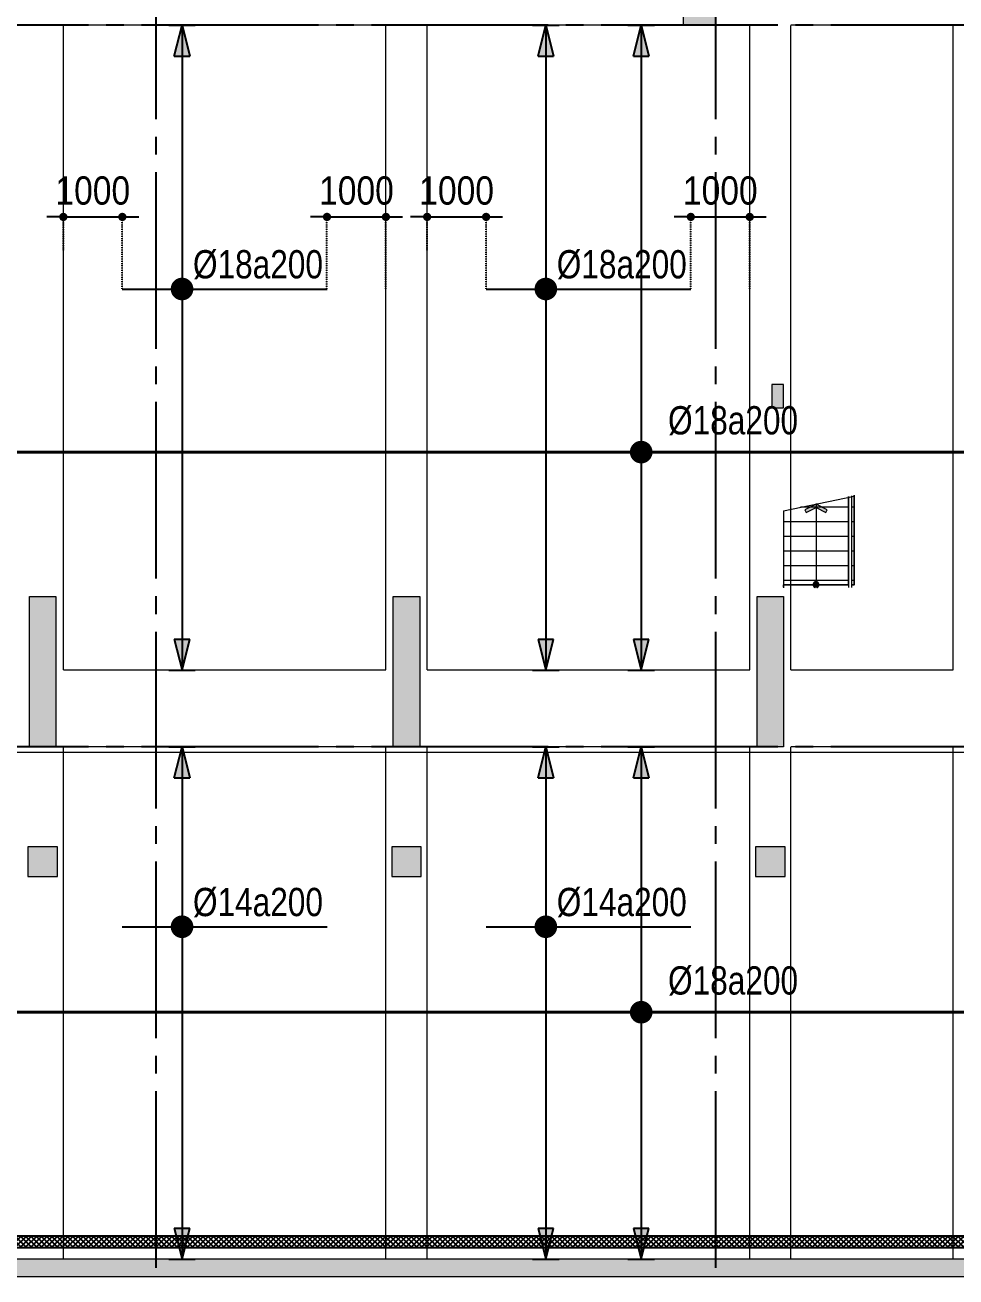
# Model space of a CAD drawing. Header units: millimetres. Extents: x -3819597 to -2591384, y 582389 to 820195.
# Drawn here: x -3030331 to -3014531, y 600981 to 622231 of the extents above; entities that cross this region are included whole.
import ezdxf
from ezdxf.enums import TextEntityAlignment as Align
from ezdxf.xclip import XClip

# ---------------------------------------------------------------- set-up
doc = ezdxf.new("R2010")
doc.units = ezdxf.units.MM
doc.header["$MEASUREMENT"] = 0
doc.header["$XCLIPFRAME"] = 0
for name, pattern in [('CENTER', [2, 1.25, -0.25, 0.25, -0.25]), ('CHG_XX_Cot_Ham 2$0$MB_Luoi truc$0$HTT Hidden 21', [3, 2, -1]), ('CHG_XX_Damsan_Ham 2$0$CHG_XX_Damsan_Ham 2$0$HIDDEN', [0.375, 0.25, -0.125]), ('CHG_XX_Damsan_Ham 2$0$MB Ham 2$0$Hidden21', [3, 2, -1]), ('CHG_XX_Luoi truc$0$MB_Luoi truc$0$Center101', [13, 10, -1, 1, -1]), ('DOT2', [0.125, 0, -0.125]), ('HIDDEN', [0.375, 0.25, -0.125])]:
    doc.linetypes.add(name, pattern=pattern)
doc.layers.get('0').update_dxf_attribs({"lineweight": 9})
doc.layers.get('Defpoints').update_dxf_attribs({"color": 10, "lineweight": 0})
for name, color, linetype in [('02HN. TEXT B', 1, 'Continuous'), ('08HN. SSS X', 6, 'Continuous'), ('12HN. GRID', 1, 'CENTER'), ('CHG_XX_Damsan_Ham 2$0$CHG_XX_Damsan_Ham 2$0$MEP-00-GENERAL-35', 2, 'Continuous'), ('CHG_XX_Damsan_Ham 2$0$MB Ham 2$0$Staircase', 30, 'Continuous'), ('CHG_XX_Damsan_Ham 2$0$MB Ham 2$0$Staircase Hidden', 34, 'CHG_XX_Damsan_Ham 2$0$MB Ham 2$0$Hidden21'), ('CHG_XX_Luoi truc$0$Grid', 34, 'Continuous'), ('CHG_XX_Luoi truc$0$Grid Line', 8, 'CHG_XX_Luoi truc$0$MB_Luoi truc$0$Center101'), ('dim', 51, 'Continuous')]:
    doc.layers.add(name, color=color, linetype=linetype)
for name, color, linetype, lineweight, plot in [('CHG_XX_Cot_Ham 2$0$NS-Column-H2', 90, 'Continuous', 13, False), ('CHG_XX_Cot_Ham 2$0$NS-Column-H2 @ 1', 90, 'Continuous', 13, False), ('CHG_XX_Cot_Ham 2$0$NS-Column-H2 @ 150', 90, 'Continuous', 13, False)]:
    doc.layers.add(name, color=color, linetype=linetype, lineweight=lineweight, plot=plot)
for name, color, linetype, lineweight in [('CHG_XX_Cot_Ham 2$0$NS-Pier-H2', 150, 'Continuous', 13), ('CHG_XX_Cot_Ham 2$0$NS-Pier-H2 @ 1', 150, 'Continuous', 13), ('CHG_XX_Cot_Ham 2$0$NS-Pier-H2 @ 150', 150, 'Continuous', 13), ("CHG_XX_Damsan_Ham 2$0$CHG_XX_Damsan_Ham 2$0$'S_General_Hidden_1 Thin", 1, 'CHG_XX_Damsan_Ham 2$0$CHG_XX_Damsan_Ham 2$0$HIDDEN', 18), ('CHG_XX_Damsan_Ham 2$0$CHG_XX_Damsan_Ham 2$0$CHG_XX_Damsan_Ham 2$0$Start net bao', 3, 'Continuous', 18), ('CHG_XX_Damsan_Ham 2$0$CHG_XX_Damsan_Ham 2$0$DBAO', 3, 'Continuous', 13), ('CHG_XX_Damsan_Ham 2$0$CHG_XX_Damsan_Ham 2$0$DTE-MEP-H-SLAB TEXT', 3, 'Continuous', 0), ('CHG_XX_Damsan_Ham 2$0$CHG_XX_Damsan_Ham 2$0$mach ngung thi cong', 6, 'Continuous', 13), ('CHG_XX_Damsan_Ham 2$0$CHG_XX_Damsan_Ham 2$0$Start hatch', 8, 'Continuous', 25), ('CHG_XX_Damsan_Ham 2$0$CHG_XX_Damsan_Ham 2$0$Start net bao', 3, 'Continuous', 18), ('CHG_XX_Damsan_Ham 2$0$HATCH', 57, 'Continuous', 9), ('CHG_XX_Damsan_Ham 2$0$mach ngung thi cong', 6, 'Continuous', 13), ('CHG_XX_Damsan_Ham 2$0$tam cap ram', 8, 'Continuous', 5), ('thep chay suot', 5, 'HIDDEN', 40)]:
    doc.layers.add(name, color=color, linetype=linetype, lineweight=lineweight)
doc.styles.add('[HN042014]STYLE', font='arial.ttf', dxfattribs={"width": 0.8})
doc.styles.add('CHG_XX_Luoi truc$0$MB_Luoi truc$0$Grid A-F$0$VNI-HelveCB', font='VHELVCB_0.TTF')
doc.styles.add('MB_Luoi truc$0$Arial_C', font='arial.ttf', dxfattribs={"width": 0.85})
doc.dimstyles.new('200', dxfattribs={"dimscale": 200, "dimtxt": 2.4, "dimasz": 0.7, "dimexe": 0.0003, "dimexo": 0, "dimgap": 1, "dimtad": 1, "dimdec": 0, "dimzin": 12, "dimdsep": 46, "dimtxsty": 'MB_Luoi truc$0$Arial_C', "dimblk": 'MB_Luoi truc$0$_Dot', "dimcen": 0.5, "dimclrd": 256, "dimclre": 8, "dimclrt": 1, "dimadec": 0, "dimazin": 0, "dimtfac": 1, "dimtdec": 0, "dimtix": 1, "dimtmove": 2, "dimatfit": 3, "dimldrblk": 'MB_Luoi truc$0$HTT Arrow 30', "dimfxl": 1, "dimtolj": 1, "dimtzin": 0, "dimlwe": -1, "dimarcsym": 0})

# ---------------------------------------------------------------- blocks, each defined once
blk = doc.blocks.new('*U114')
at = {"layer": '12HN. GRID', "linetype": 'Continuous'}
h = blk.add_hatch(color=256, dxfattribs=at)
h.dxf.hatch_style = 1
h.paths.add_polyline_path([(-44, 1317.5), (44, 1317.5), (0, 1493.5)])
h = blk.add_hatch(color=256, dxfattribs=at)
h.dxf.hatch_style = 1
h.paths.add_polyline_path([(0, -2156.5), (44, -1980.5), (-44, -1980.5)])
at = {"layer": '08HN. SSS X', "linetype": 'ByBlock', "ltscale": 10}
for p, q in [((-338.1, 0), (820.2, 0)), ((-338.1, 0), (-338.1, 0)), ((820.2, 0), (820.2, 0))]:
    blk.add_line(p, q, dxfattribs=at)
at = {"layer": '12HN. GRID', "linetype": 'Continuous'}
for p, q in [((-75, 1493.5), (75, 1493.5)), ((-44, 1317.5), (0, 1493.5)), ((0, 1493.5), (0, -2156.5)), ((0, 1493.5), (44, 1317.5)), ((-44, 1317.5), (44, 1317.5)), ((-44, -1980.5), (44, -1980.5)), ((-44, -1980.5), (0, -2156.5)), ((0, -2156.5), (44, -1980.5)), ((-75, -2156.5), (75, -2156.5))]:
    blk.add_line(p, q, dxfattribs=at)
at = {"layer": '12HN. GRID', "linetype": 'Continuous', "const_width": 64, "flags": 128}
blk.add_lwpolyline([(-32, 0, 1), (32, 0, 1)], format="xyb", close=True, dxfattribs=at)
at = {"layer": '02HN. TEXT B', "linetype": 'ByBlock', "style": '[HN042014]STYLE', "width": 0.8, "flags": 8}
blk.add_attdef('1', text='', height=160, dxfattribs=at).set_placement((61.7, 140), align=Align.MIDDLE_LEFT)
blk.add_attdef('0', text='', height=160, dxfattribs=at).set_placement((423.8, 33.5), align=Align.MIDDLE_CENTER)
at = {"layer": 'Defpoints', "color": 9, "linetype": 'ByBlock', "style": '[HN042014]STYLE', "width": 0.8, "flags": 9}
for tag, p in [('2', (341.6, 8443.8)), ('3', (341.6, 8039)), ('4', (341.6, 7634.2)), ('5', (341.6, 7243.8))]:
    blk.add_attdef(tag, text='', height=250, dxfattribs=at).set_placement(p, align=Align.MIDDLE_CENTER)
blk = doc.blocks.new('MB_Luoi truc$0$_Dot')
at = {"color": 0, "linetype": 'ByBlock', "lineweight": -2}
blk.add_line((-0.5, 0), (-1, 0), dxfattribs=at)
at = {"color": 0, "linetype": 'ByBlock', "const_width": 0.5}
blk.add_lwpolyline([(-0.25, 0, 1), (0.25, 0, 1)], format="xyb", close=True, dxfattribs=at)
blk = doc.blocks.new('*D112')
at = {"layer": 'Defpoints', "color": 0, "transparency": 16777216}
for p in [(-3028680, 618974), (-3029681, 618410), (-3028680, 617751)]:
    blk.add_point(p, dxfattribs=at)
at = {"layer": 'dim', "lineweight": -2, "transparency": 16777216}
for p, q in [((-3029821, 618974), (-3029961, 618974)), ((-3029681, 618974), (-3028680, 618974)), ((-3028540, 618974), (-3028400, 618974))]:
    blk.add_line(p, q, dxfattribs=at)
at = {"layer": 'dim', "color": 8, "linetype": 'DOT2', "transparency": 16777216}
for p, q in [((-3029681, 618410), (-3029681, 618974)), ((-3028680, 617751), (-3028680, 618974))]:
    blk.add_line(p, q, dxfattribs=at)
at = {"layer": 'dim', "lineweight": -2, "transparency": 16777216, "xscale": 140, "yscale": 140, "zscale": 140}
blk.add_blockref('MB_Luoi truc$0$_Dot', (-3029681, 618974), dxfattribs=at)
at = {"layer": 'dim', "lineweight": -2, "transparency": 16777216, "xscale": 140, "yscale": 140, "zscale": 140, "rotation": 180}
blk.add_blockref('MB_Luoi truc$0$_Dot', (-3028680, 618974), dxfattribs=at)
at = {"layer": 'dim', "color": 1, "transparency": 16777216, "insert": (-3029181, 619419), "char_height": 480, "attachment_point": 5, "style": 'MB_Luoi truc$0$Arial_C'}
blk.add_mtext('\\A1;1000', dxfattribs=at)
blk = doc.blocks.new('MB_Luoi truc$0$HTT Arrow 30')
blk.add_hatch(color=256).paths.add_polyline_path([(-2.5, 0.375), (-2.5, -0.375), (0, 0)])
at = {"color": 0, "linetype": 'ByBlock', "lineweight": -2}
for p, q in [((0, 0), (-2.5, 0.375)), ((-2.5, -0.375), (-2.5, 0.375)), ((0, 0), (-2.5, -0.375))]:
    blk.add_line(p, q, dxfattribs=at)
blk = doc.blocks.new('*D113')
at = {"layer": 'Defpoints', "color": 0, "transparency": 16777216}
for p in [(-3024206, 618974), (-3025206, 617751), (-3024206, 617751)]:
    blk.add_point(p, dxfattribs=at)
at = {"layer": 'dim', "lineweight": -2, "transparency": 16777216}
for p, q in [((-3025346, 618974), (-3025486, 618974)), ((-3025206, 618974), (-3024206, 618974)), ((-3024066, 618974), (-3023926, 618974))]:
    blk.add_line(p, q, dxfattribs=at)
at = {"layer": 'dim', "color": 8, "linetype": 'DOT2', "transparency": 16777216}
for p, q in [((-3025206, 617751), (-3025206, 618974)), ((-3024206, 617751), (-3024206, 618974))]:
    blk.add_line(p, q, dxfattribs=at)
at = {"layer": 'dim', "lineweight": -2, "transparency": 16777216, "xscale": 140, "yscale": 140, "zscale": 140}
blk.add_blockref('MB_Luoi truc$0$_Dot', (-3025206, 618974), dxfattribs=at)
at = {"layer": 'dim', "lineweight": -2, "transparency": 16777216, "xscale": 140, "yscale": 140, "zscale": 140, "rotation": 180}
blk.add_blockref('MB_Luoi truc$0$_Dot', (-3024206, 618974), dxfattribs=at)
at = {"layer": 'dim', "color": 1, "transparency": 16777216, "insert": (-3024706, 619419), "char_height": 480, "attachment_point": 5, "style": 'MB_Luoi truc$0$Arial_C'}
blk.add_mtext('\\A1;1000', dxfattribs=at)
blk = doc.blocks.new('*D115')
at = {"layer": 'Defpoints', "color": 0, "transparency": 16777216}
for p in [(-3022505, 618974), (-3023506, 618410), (-3022505, 617751)]:
    blk.add_point(p, dxfattribs=at)
at = {"layer": 'dim', "lineweight": -2, "transparency": 16777216}
for p, q in [((-3023646, 618974), (-3023786, 618974)), ((-3023506, 618974), (-3022505, 618974)), ((-3022365, 618974), (-3022225, 618974))]:
    blk.add_line(p, q, dxfattribs=at)
at = {"layer": 'dim', "color": 8, "linetype": 'DOT2', "transparency": 16777216}
for p, q in [((-3023506, 618410), (-3023506, 618974)), ((-3022505, 617751), (-3022505, 618974))]:
    blk.add_line(p, q, dxfattribs=at)
at = {"layer": 'dim', "lineweight": -2, "transparency": 16777216, "xscale": 140, "yscale": 140, "zscale": 140}
blk.add_blockref('MB_Luoi truc$0$_Dot', (-3023506, 618974), dxfattribs=at)
at = {"layer": 'dim', "lineweight": -2, "transparency": 16777216, "xscale": 140, "yscale": 140, "zscale": 140, "rotation": 180}
blk.add_blockref('MB_Luoi truc$0$_Dot', (-3022505, 618974), dxfattribs=at)
at = {"layer": 'dim', "color": 1, "transparency": 16777216, "insert": (-3023006, 619419), "char_height": 480, "attachment_point": 5, "style": 'MB_Luoi truc$0$Arial_C'}
blk.add_mtext('\\A1;1000', dxfattribs=at)
blk = doc.blocks.new('*D116')
at = {"layer": 'Defpoints', "color": 0, "transparency": 16777216}
for p in [(-3018031, 618974), (-3019031, 617751), (-3018031, 617751)]:
    blk.add_point(p, dxfattribs=at)
at = {"layer": 'dim', "lineweight": -2, "transparency": 16777216}
for p, q in [((-3019171, 618974), (-3019311, 618974)), ((-3019031, 618974), (-3018031, 618974)), ((-3017891, 618974), (-3017751, 618974))]:
    blk.add_line(p, q, dxfattribs=at)
at = {"layer": 'dim', "color": 8, "linetype": 'DOT2', "transparency": 16777216}
for p, q in [((-3019031, 617751), (-3019031, 618974)), ((-3018031, 617751), (-3018031, 618974))]:
    blk.add_line(p, q, dxfattribs=at)
at = {"layer": 'dim', "lineweight": -2, "transparency": 16777216, "xscale": 140, "yscale": 140, "zscale": 140}
blk.add_blockref('MB_Luoi truc$0$_Dot', (-3019031, 618974), dxfattribs=at)
at = {"layer": 'dim', "lineweight": -2, "transparency": 16777216, "xscale": 140, "yscale": 140, "zscale": 140, "rotation": 180}
blk.add_blockref('MB_Luoi truc$0$_Dot', (-3018031, 618974), dxfattribs=at)
at = {"layer": 'dim', "color": 1, "transparency": 16777216, "insert": (-3018531, 619419), "char_height": 480, "attachment_point": 5, "style": 'MB_Luoi truc$0$Arial_C'}
blk.add_mtext('\\A1;1000', dxfattribs=at)
blk = doc.blocks.new('*U132')
at = {"layer": '12HN. GRID', "linetype": 'Continuous'}
h = blk.add_hatch(color=256, dxfattribs=at)
h.dxf.hatch_style = 1
h.paths.add_polyline_path([(-44, 842.5), (44, 842.5), (0, 1018.5)])
h = blk.add_hatch(color=256, dxfattribs=at)
h.dxf.hatch_style = 1
h.paths.add_polyline_path([(0, -1881.5), (44, -1705.5), (-44, -1705.5)])
at = {"layer": '08HN. SSS X', "linetype": 'ByBlock', "ltscale": 10}
for p, q in [((-338.1, 0), (820.2, 0)), ((-338.1, 0), (-338.1, 0)), ((820.2, 0), (820.2, 0))]:
    blk.add_line(p, q, dxfattribs=at)
at = {"layer": '12HN. GRID', "linetype": 'Continuous'}
for p, q in [((-75, 1018.5), (75, 1018.5)), ((-44, 842.5), (0, 1018.5)), ((0, 1018.5), (0, -1881.5)), ((0, 1018.5), (44, 842.5)), ((-44, 842.5), (44, 842.5)), ((-44, -1705.5), (44, -1705.5)), ((-44, -1705.5), (0, -1881.5)), ((0, -1881.5), (44, -1705.5)), ((-75, -1881.5), (75, -1881.5))]:
    blk.add_line(p, q, dxfattribs=at)
at = {"layer": '12HN. GRID', "linetype": 'Continuous', "const_width": 64, "flags": 128}
blk.add_lwpolyline([(-32, 0, 1), (32, 0, 1)], format="xyb", close=True, dxfattribs=at)
at = {"layer": '02HN. TEXT B', "linetype": 'ByBlock', "style": '[HN042014]STYLE', "width": 0.8, "flags": 8}
blk.add_attdef('1', text='', height=160, dxfattribs=at).set_placement((61.7, 140), align=Align.MIDDLE_LEFT)
blk.add_attdef('0', text='', height=160, dxfattribs=at).set_placement((423.8, 33.5), align=Align.MIDDLE_CENTER)
at = {"layer": 'Defpoints', "color": 9, "linetype": 'ByBlock', "style": '[HN042014]STYLE', "width": 0.8, "flags": 9}
for tag, p in [('2', (341.6, 8443.8)), ('3', (341.6, 8039)), ('4', (341.6, 7634.2)), ('5', (341.6, 7243.8))]:
    blk.add_attdef(tag, text='', height=250, dxfattribs=at).set_placement(p, align=Align.MIDDLE_CENTER)
blk = doc.blocks.new('*U133')
at = {"layer": '12HN. GRID', "linetype": 'Continuous'}
h = blk.add_hatch(color=256, dxfattribs=at)
h.dxf.hatch_style = 1
h.paths.add_polyline_path([(-44, 842.5), (44, 842.5), (0, 1018.5)])
h = blk.add_hatch(color=256, dxfattribs=at)
h.dxf.hatch_style = 1
h.paths.add_polyline_path([(0, -1881.5), (44, -1705.5), (-44, -1705.5)])
at = {"layer": '08HN. SSS X', "linetype": 'ByBlock', "ltscale": 10}
for p, q in [((-338.1, 0), (820.2, 0)), ((-338.1, 0), (-338.1, 0)), ((820.2, 0), (820.2, 0))]:
    blk.add_line(p, q, dxfattribs=at)
at = {"layer": '12HN. GRID', "linetype": 'Continuous'}
for p, q in [((-75, 1018.5), (75, 1018.5)), ((-44, 842.5), (0, 1018.5)), ((0, 1018.5), (0, -1881.5)), ((0, 1018.5), (44, 842.5)), ((-44, 842.5), (44, 842.5)), ((-44, -1705.5), (44, -1705.5)), ((-44, -1705.5), (0, -1881.5)), ((0, -1881.5), (44, -1705.5)), ((-75, -1881.5), (75, -1881.5))]:
    blk.add_line(p, q, dxfattribs=at)
at = {"layer": '12HN. GRID', "linetype": 'Continuous', "const_width": 64, "flags": 128}
blk.add_lwpolyline([(-32, 0, 1), (32, 0, 1)], format="xyb", close=True, dxfattribs=at)
at = {"layer": '02HN. TEXT B', "linetype": 'ByBlock', "style": '[HN042014]STYLE', "width": 0.8, "flags": 8}
blk.add_attdef('1', text='', height=160, dxfattribs=at).set_placement((61.7, 140), align=Align.MIDDLE_LEFT)
blk.add_attdef('0', text='', height=160, dxfattribs=at).set_placement((423.8, 33.5), align=Align.MIDDLE_CENTER)
at = {"layer": 'Defpoints', "color": 9, "linetype": 'ByBlock', "style": '[HN042014]STYLE', "width": 0.8, "flags": 9}
for tag, p in [('2', (341.6, 8443.8)), ('3', (341.6, 8039)), ('4', (341.6, 7634.2)), ('5', (341.6, 7243.8))]:
    blk.add_attdef(tag, text='', height=250, dxfattribs=at).set_placement(p, align=Align.MIDDLE_CENTER)
blk = doc.blocks.new('*U1035')
at = {"layer": 'CHG_XX_Cot_Ham 2$0$NS-Pier-H2 @ 1'}
h = blk.add_hatch(color=256, dxfattribs=at)
h.dxf.hatch_style = 1
h.paths.add_polyline_path([(450, 0), (0, 0), (0, -2550), (450, -2550)])
at = {"layer": 'CHG_XX_Cot_Ham 2$0$NS-Pier-H2 @ 150'}
h = blk.add_hatch(color=256, dxfattribs=at)
h.dxf.hatch_style = 1
h.paths.add_polyline_path([(450, 0), (0, 0), (0, -2550), (450, -2550)])
blk = doc.blocks.new('CHG_XX_Cot_Ham 2$0$Block A_C450x2250')
at = {"layer": 'CHG_XX_Cot_Ham 2$0$NS-Pier-H2'}
blk.add_lwpolyline([(450, -2550), (0, -2550), (0, 0), (450, 0)], close=True, dxfattribs=at)
blk.add_blockref('*U1035', (0, 0), dxfattribs=at)
blk = doc.blocks.new('*U1037')
at = {"layer": 'CHG_XX_Cot_Ham 2$0$NS-Column-H2 @ 1'}
h = blk.add_hatch(color=256, dxfattribs=at)
h.dxf.hatch_style = 1
h.paths.add_polyline_path([(-250, -250), (-250, 250), (250, 250), (250, -250)])
at = {"layer": 'CHG_XX_Cot_Ham 2$0$NS-Column-H2 @ 150'}
h = blk.add_hatch(color=256, dxfattribs=at)
h.dxf.hatch_style = 1
h.paths.add_polyline_path([(-250, -250), (-250, 250), (250, 250), (250, -250)])
blk = doc.blocks.new('CHG_XX_Cot_Ham 2$0$500x500')
at = {"layer": 'CHG_XX_Cot_Ham 2$0$NS-Column-H2'}
blk.add_lwpolyline([(250, -250), (250, 250), (-250, 250), (-250, -250)], close=True, dxfattribs=at)
blk.add_blockref('*U1037', (0, 0), dxfattribs=at)
blk = doc.blocks.new('*U1038')
at = {"layer": 'CHG_XX_Cot_Ham 2$0$NS-Pier-H2 @ 1'}
h = blk.add_hatch(color=256, dxfattribs=at)
h.dxf.hatch_style = 1
h.paths.add_polyline_path([(550, 0), (0, 0), (0, -2550), (550, -2550)])
at = {"layer": 'CHG_XX_Cot_Ham 2$0$NS-Pier-H2 @ 150'}
h = blk.add_hatch(color=256, dxfattribs=at)
h.dxf.hatch_style = 1
h.paths.add_polyline_path([(550, 0), (0, 0), (0, -2550), (550, -2550)])
blk = doc.blocks.new('CHG_XX_Cot_Ham 2$0$550x2550')
at = {"layer": 'CHG_XX_Cot_Ham 2$0$NS-Pier-H2'}
blk.add_lwpolyline([(550, -2550), (0, -2550), (0, 0), (550, 0)], close=True, dxfattribs=at)
blk.add_blockref('*U1038', (0, 0), dxfattribs=at)
blk = doc.blocks.new('*U1029')
at = {"layer": 'CHG_XX_Luoi truc$0$Grid Line'}
blk.add_line((0, 0), (0, 608), dxfattribs=at)
at = {"layer": 'CHG_XX_Luoi truc$0$Grid', "lineweight": -2, "style": 'CHG_XX_Luoi truc$0$MB_Luoi truc$0$Grid A-F$0$VNI-HelveCB'}
for tag, p in [('GRIDSUB', (0, 617)), ('GRID', (0, -9))]:
    blk.add_attdef(tag, text='', height=5, dxfattribs=at).set_placement(p, align=Align.MIDDLE)
blk = doc.blocks.new('*U1034')
at = {"layer": 'CHG_XX_Luoi truc$0$Grid Line'}
blk.add_line((0, 0), (0, 608), dxfattribs=at)
at = {"layer": 'CHG_XX_Luoi truc$0$Grid', "lineweight": -2, "style": 'CHG_XX_Luoi truc$0$MB_Luoi truc$0$Grid A-F$0$VNI-HelveCB'}
for tag, p in [('GRIDSUB', (0, 617)), ('GRID', (0, -9))]:
    blk.add_attdef(tag, text='', height=5, dxfattribs=at).set_placement(p, align=Align.MIDDLE)
blk = doc.blocks.new('*U1031')
at = {"layer": 'CHG_XX_Luoi truc$0$Grid Line'}
blk.add_line((0, 0), (0, 438), dxfattribs=at)
at = {"layer": 'CHG_XX_Luoi truc$0$Grid', "lineweight": -2, "style": 'CHG_XX_Luoi truc$0$MB_Luoi truc$0$Grid A-F$0$VNI-HelveCB'}
for tag, p in [('GRIDSUB', (0, 447)), ('GRID', (0, -9))]:
    blk.add_attdef(tag, text='', height=5, dxfattribs=at).set_placement(p, align=Align.MIDDLE)
blk = doc.blocks.new('CHG_XX_Luoi truc')
at = {"layer": 'CHG_XX_Luoi truc$0$Grid', "xscale": 300, "yscale": 300, "zscale": 300}
for name, p in [('*U1034', (61150, -12747)), ('*U1029', (70650, -12747))]:
    blk.add_blockref(name, p, dxfattribs=at)
at = {"layer": 'CHG_XX_Luoi truc$0$Grid', "xscale": 300.0000000000013, "yscale": 300.0000000000013, "zscale": 300.0000000000013, "rotation": 90}
for p in [(110703, 12250), (110703, 0)]:
    blk.add_blockref('*U1031', p, dxfattribs=at)
blk = doc.blocks.new('CHG_XX_Cot_Ham 2')
at = {"layer": 'CHG_XX_Cot_Ham 2$0$NS-Column-H2'}
h = blk.add_hatch(color=256, dxfattribs=at)
h.dxf.hatch_style = 1
h.paths.add_polyline_path([(71600, 5750), (71800, 5750), (71800, 6150), (71600, 6150)])
at = {"layer": 'CHG_XX_Cot_Ham 2$0$NS-Pier-H2'}
h = blk.add_hatch(color=256, dxfattribs=at)
h.dxf.hatch_style = 1
h.paths.add_polyline_path([(99639.2, 163400), (-10900, 163400), (-10900, 85450), (-300, 85450), (-300, 84050), (32350, 84050), (32350, -9000), (103575.5, -9000), (106050, -6022), (106050, 158254.3)])
h.paths.add_polyline_path([(99533.7, 163100), (105750, 158110.4), (105750, 90450), (105650, 90450), (105750, 90450), (105750, 13850), (105750, 13722.3), (105750, -5913.6), (103434.7, -8700), (93599.8, -8700), (93299.8, -8700), (32650, -8700), (32650, 84350), (0, 84350), (0, 85750), (-10600, 85750), (-10600, 163100), (93600, 163100)], flags=16)
at = {"layer": 'CHG_XX_Cot_Ham 2$0$NS-Column-H2'}
blk.add_lwpolyline([(71600, 5750), (71800, 5750), (71800, 6150), (71600, 6150)], close=True, dxfattribs=at)
at = {"layer": 'CHG_XX_Cot_Ham 2$0$NS-Pier-H2'}
for p, q in [((93599.8, -8700), (32650, -8700)), ((103575.5, -9000), (32350, -9000))]:
    blk.add_line(p, q, dxfattribs=at)
at = {"layer": 'CHG_XX_Cot_Ham 2$0$NS-Pier-H2', "linetype": 'CHG_XX_Cot_Ham 2$0$MB_Luoi truc$0$HTT Hidden 21'}
blk.add_lwpolyline([(99639.2, 163400), (106050, 158254.3), (106050, -6022), (103575.5, -9000), (32350, -9000), (32350, 84050), (-300, 84050), (-300, 85450), (-10900, 85450), (-10900, 163400)], close=True, dxfattribs=at)
at = {"layer": 'CHG_XX_Cot_Ham 2$0$NS-Column-H2'}
for p in [(59225, -1950), (65400, -1950), (71575, -1950)]:
    blk.add_blockref('CHG_XX_Cot_Ham 2$0$500x500', p, dxfattribs=at)
at = {"layer": 'CHG_XX_Cot_Ham 2$0$NS-Pier-H2'}
for name, p in [('CHG_XX_Luoi truc', (0, 0)), ('CHG_XX_Cot_Ham 2$0$Block A_C450x2250', (59000, 2550)), ('CHG_XX_Cot_Ham 2$0$Block A_C450x2250', (65175, 2550)), ('CHG_XX_Cot_Ham 2$0$Block A_C450x2250', (71350, 2550))]:
    blk.add_blockref(name, p, dxfattribs=at)
at = {"layer": 'Defpoints'}
blk.add_blockref('CHG_XX_Cot_Ham 2$0$550x2550', (70100, 14800), dxfattribs=at)
blk = doc.blocks.new('CHG_XX_Damsan_Ham 2$0$CHG_XX_Damsan_Ham 2$0$sdfsgdh')
at = {"layer": 'CHG_XX_Damsan_Ham 2$0$CHG_XX_Damsan_Ham 2$0$Start hatch', "ltscale": 0.5}
h = blk.add_hatch(dxfattribs=at)
h.set_pattern_fill('ANSI37', color=256, scale=500)
h.set_pattern_definition([(45, (273994.73, -7150), (-44.194174, 44.194174), []), (135, (273994.73, -7150), (-44.194174, -44.194174), [])])
h.paths.add_polyline_path([(99888, -169200), (99488, -169200), (99488, -167800), (102288, -167800), (102288, -169400), (103600, -169400), (103600, -146850), (103600, -146650), (103400, -146650), (103400, -169200), (102488, -169200), (102488, -167600), (99288, -167600), (99288, -169200), (45350, -169200), (45350, -169400), (99888, -169400)])
at = {"layer": 'CHG_XX_Damsan_Ham 2$0$CHG_XX_Damsan_Ham 2$0$MEP-00-GENERAL-35'}
for points in [[(43750, -166800), (45350, -166800), (45350, -169200), (99288, -169200)], [(43750, -167000), (45150, -167000), (45150, -169400), (99888, -169400)]]:
    blk.add_lwpolyline(points, dxfattribs=at)
blk = doc.blocks.new('CHG_XX_Damsan_Ham 2$0$MB Ham 2$0$Arrow 60')
at = {"linetype": 'ByBlock', "lineweight": -2}
h = blk.add_hatch(color=0, dxfattribs=at)
h.paths.add_polyline_path([(1.88, 0.94), (1.65, 1.38), (0, 0.56), (-1.65, 1.38), (-1.88, 0.94), (0, 0)], flags=17)
h.paths.add_polyline_path([(1.65, 1.38), (1.88, 0.94), (0, 0), (-1.88, 0.94), (-1.65, 1.38), (0, 0.56)])
blk.add_hatch(color=0, dxfattribs=at).paths.add_polyline_path([(1.65, 1.38), (1.88, 0.94), (0, 0), (-1.88, 0.94), (-1.65, 1.38), (0, 0.56)])
at = {"color": 0, "linetype": 'ByBlock', "lineweight": -2}
blk.add_lwpolyline([(1.65, 1.38), (1.88, 0.94), (0, 0), (-1.88, 0.94), (-1.65, 1.38), (0, 0.56)], close=True, dxfattribs=at)
blk = doc.blocks.new('CHG_XX_Damsan_Ham 2$0$MB Ham 2$0$Dot')
at = {"linetype": 'ByBlock', "lineweight": -2}
h = blk.add_hatch(color=0, dxfattribs=at)
edge = h.paths.add_edge_path()
edge.add_arc((0, 0), 0.5, 0, 360)
at = {"color": 0, "linetype": 'ByBlock', "lineweight": -2}
blk.add_line((0, -1), (0, 1), dxfattribs=at)
blk.add_circle((0, 0), 0.5, dxfattribs=at)
blk = doc.blocks.new('*U966')
at = {"layer": 'CHG_XX_Damsan_Ham 2$0$tam cap ram'}
h = blk.add_hatch(dxfattribs=at)
h.set_pattern_fill('_USER', color=256, scale=250, angle=90, pattern_type=0)
h.set_pattern_definition([(90, (2200, 2550), (-250, 2e-14), [])])
h.paths.add_polyline_path([(1200, 2550), (3200, 2550), (3200, 1450), (1200, 1450)])
h.paths.add_polyline_path([(1200, 1400), (3200, 1400), (3200, 1350), (1200, 1350)])
h.paths.add_polyline_path([(1200, 1200), (3200, 1200), (3200, 1150), (1200, 1150)])
h.paths.add_polyline_path([(1200, 1100), (3200, 1100), (3200, 0), (1200, 0)])
at = {"layer": 'CHG_XX_Damsan_Ham 2$0$MB Ham 2$0$Staircase'}
for p, q in [((1200, 0), (1200, 1100)), ((3200, 0), (3200, 1100)), ((0, 0), (4400, 0))]:
    blk.add_line(p, q, dxfattribs=at)
at = {"layer": 'CHG_XX_Damsan_Ham 2$0$MB Ham 2$0$Staircase Hidden'}
for p, q in [((4400, 2550), (4400, 0)), ((4400, 1200), (4400, 1350))]:
    blk.add_line(p, q, dxfattribs=at)
at = {"layer": 'CHG_XX_Damsan_Ham 2$0$tam cap ram'}
for p, q in [((0, 0), (0, 2550)), ((0, 2550), (4400, 2550)), ((1200, 1450), (1200, 2550)), ((1598, 1350), (1848, 2550)), ((1700, 1350), (1950, 2550)), ((3200, 1450), (3200, 2550)), ((600, 550), (600, 2000)), ((600, 2000), (3800, 2000)), ((3800, 550), (3800, 2000)), ((1100, 1100), (1100, 1450)), ((1100, 1450), (3300, 1450)), ((1150, 1150), (1150, 1400)), ((1150, 1400), (3250, 1400)), ((1200, 1150), (1200, 1400)), ((1200, 1400), (1200, 1350)), ((1200, 1350), (3200, 1350)), ((3200, 1150), (3200, 1400)), ((3250, 1150), (3250, 1400)), ((3300, 1100), (3300, 1450)), ((1100, 1100), (3300, 1100)), ((1150, 1150), (3250, 1150)), ((1200, 1200), (3200, 1200)), ((1200, 1200), (1200, 1150)), ((600, 550), (3800, 550))]:
    blk.add_line(p, q, dxfattribs=at)
for points in [[(1200, 2550), (3200, 2550), (3200, 1450), (1200, 1450)], [(1200, 1400), (3200, 1400), (3200, 1350), (1200, 1350)], [(1200, 1200), (3200, 1200), (3200, 1150), (1200, 1150)], [(1200, 1100), (3200, 1100), (3200, 0), (1200, 0)]]:
    blk.add_lwpolyline(points, close=True, dxfattribs=at)
for centre, start, end in [((1200, 1350), 90, 180), ((3200, 1350), 0, 90), ((1200, 1200), 180, 270), ((3200, 1200), 270, 0)]:
    blk.add_arc(centre, 1200, start, end, dxfattribs=at)
at = {"layer": 'CHG_XX_Damsan_Ham 2$0$tam cap ram', "yscale": 100, "zscale": 100}
for name, p, xscale, rotation in [('CHG_XX_Damsan_Ham 2$0$MB Ham 2$0$Arrow 60', (1835, 2000), 100, 270), ('CHG_XX_Damsan_Ham 2$0$MB Ham 2$0$Dot', (3200, 2000), 100, 270), ('CHG_XX_Damsan_Ham 2$0$MB Ham 2$0$Arrow 60', (3200, 550), -100, 90)]:
    blk.add_blockref(name, p, dxfattribs=dict(at, xscale=xscale, rotation=rotation))
blk = doc.blocks.new('CHG_XX_Damsan_Ham 2$0$ArchStaireH2')
ref = blk.add_blockref('*U966', (62100, -135100), dxfattribs=dict(xscale=-1, rotation=90))
XClip(ref).set_block_clipping_path([(3245.9391821827, 1350), (3249.9999999999, 2550), (1945, 2550), (1665.0884094681, 1288.6593370358)])
blk = doc.blocks.new('CHG_XX_Damsan_Ham 2', base_point=(3089256, -609981))
at = {"layer": "CHG_XX_Damsan_Ham 2$0$CHG_XX_Damsan_Ham 2$0$'S_General_Hidden_1 Thin", "ltscale": 10}
for p, q in [((65050, 12250), (59575, 12250)), ((59575, 1300), (59575, 12250)), ((65050, 1300), (65050, 12250)), ((71225, 12250), (65750, 12250)), ((65750, 1300), (65750, 12250)), ((71225, 1300), (71225, 12250)), ((74675, 12250), (71925, 12250)), ((71925, 1300), (71925, 12250)), ((74675, 1300), (74675, 12250)), ((65050, 1300), (59575, 1300)), ((71225, 1300), (65750, 1300)), ((74675, 1300), (71925, 1300)), ((65050, 0), (59575, 0)), ((59575, -8700), (59575, 0)), ((65050, -8700), (65050, 0)), ((71225, 0), (65750, 0)), ((65750, -8700), (65750, 0)), ((71225, -8700), (71225, 0)), ((74675, 0), (71925, 0)), ((71925, -8700), (71925, 0)), ((74675, -8700), (74675, 0))]:
    blk.add_line(p, q, dxfattribs=at)
at = {"layer": 'CHG_XX_Damsan_Ham 2$0$CHG_XX_Damsan_Ham 2$0$CHG_XX_Damsan_Ham 2$0$Start net bao'}
for points in [[(-10900, 163400), (99639, 163400), (106050, 158250), (106050, -6022), (103576, -9000), (32350, -9000), (32350, 84050), (-300, 84050)], [(93300, -8700), (32650, -8700), (32650, 84350), (0, 84350)]]:
    blk.add_lwpolyline(points, dxfattribs=at)
at = {"layer": 'CHG_XX_Damsan_Ham 2$0$CHG_XX_Damsan_Ham 2$0$mach ngung thi cong'}
blk.add_lwpolyline([(38000, 23700), (75851, 23700), (75851, 50950), (99650, 50950), (99650, -100), (38000, -100)], close=True, dxfattribs=at)
at = {"layer": 'CHG_XX_Damsan_Ham 2$0$CHG_XX_Damsan_Ham 2$0$Start net bao'}
for points in [[(-10900, 163400), (99639, 163400), (106050, 158250), (106050, -6022), (103576, -9000), (32350, -9000), (32350, 84050), (-300, 84050)], [(93300, -8700), (32650, -8700), (32650, 84350), (0, 84350)]]:
    blk.add_lwpolyline(points, dxfattribs=at)
at = {"layer": 'CHG_XX_Damsan_Ham 2$0$mach ngung thi cong'}
blk.add_lwpolyline([(38000, 23900), (75549, 23900), (75549, 50950), (99650, 50950), (99650, -100), (38000, -100)], close=True, dxfattribs=at)
at = {"layer": 'CHG_XX_Damsan_Ham 2$0$CHG_XX_Damsan_Ham 2$0$DBAO'}
blk.add_blockref('CHG_XX_Cot_Ham 2', (0, 0), dxfattribs=at)
at = {"layer": 'CHG_XX_Damsan_Ham 2$0$CHG_XX_Damsan_Ham 2$0$DTE-MEP-H-SLAB TEXT'}
blk.add_blockref('CHG_XX_Damsan_Ham 2$0$CHG_XX_Damsan_Ham 2$0$sdfsgdh', (-10700, 160900), dxfattribs=at)
at = {"layer": 'CHG_XX_Damsan_Ham 2$0$HATCH'}
for name, p in [('CHG_XX_Cot_Ham 2', (0, 0)), ('CHG_XX_Damsan_Ham 2$0$ArchStaireH2', (12250, 141050))]:
    blk.add_blockref(name, p, dxfattribs=at)
blk = doc.blocks.new('*U830')
at = {"layer": '12HN. GRID', "linetype": 'Continuous'}
h = blk.add_hatch(color=256, dxfattribs=at)
h.dxf.hatch_style = 1
h.paths.add_polyline_path([(-44, 2240.3), (44, 2240.3), (0, 2416.3)])
h = blk.add_hatch(color=256, dxfattribs=at)
h.dxf.hatch_style = 1
h.paths.add_polyline_path([(0, -1233.7), (44, -1057.7), (-44, -1057.7)])
for p, q in [((-75, 2416.3), (75, 2416.3)), ((-44, 2240.3), (0, 2416.3)), ((0, 2416.3), (0, -1233.7)), ((0, 2416.3), (44, 2240.3)), ((-44, 2240.3), (44, 2240.3)), ((-44, -1057.7), (44, -1057.7)), ((-44, -1057.7), (0, -1233.7)), ((0, -1233.7), (44, -1057.7)), ((-75, -1233.7), (75, -1233.7))]:
    blk.add_line(p, q, dxfattribs=at)
at = {"layer": '12HN. GRID', "linetype": 'Continuous', "const_width": 64, "flags": 128}
blk.add_lwpolyline([(-32, 0, 1), (32, 0, 1)], format="xyb", close=True, dxfattribs=at)
at = {"layer": 'thep chay suot', "linetype": 'HIDDEN', "ltscale": 10}
blk.add_line((-12344.3, 0), (12211.5, 0), dxfattribs=at)
at = {"layer": '02HN. TEXT B', "linetype": 'ByBlock', "style": '[HN042014]STYLE', "width": 0.8, "flags": 8}
blk.add_attdef('0', text='', height=160, dxfattribs=at).set_placement((-351.3, 260), align=Align.MIDDLE_CENTER)
blk.add_attdef('1', text='', height=160, dxfattribs=at).set_placement((151.8, 180), align=Align.MIDDLE_LEFT)
at = {"layer": 'Defpoints', "color": 9, "linetype": 'ByBlock', "style": '[HN042014]STYLE', "width": 0.8, "flags": 9}
for tag, p in [('2', (-12025.5, -1000)), ('3', (-12025.5, -1404.8)), ('4', (-12025.5, -1809.5)), ('5', (-12025.5, -2200))]:
    blk.add_attdef(tag, text='', height=250, dxfattribs=at).set_placement(p, align=Align.MIDDLE_CENTER)
blk = doc.blocks.new('*U861')
at = {"layer": '12HN. GRID', "linetype": 'Continuous'}
h = blk.add_hatch(color=256, dxfattribs=at)
h.dxf.hatch_style = 1
h.paths.add_polyline_path([(-44, 1326.2), (44, 1326.2), (0, 1502.2)])
h = blk.add_hatch(color=256, dxfattribs=at)
h.dxf.hatch_style = 1
h.paths.add_polyline_path([(0, -1397.8), (44, -1221.8), (-44, -1221.8)])
for p, q in [((-75, 1502.2), (75, 1502.2)), ((-44, 1326.2), (0, 1502.2)), ((0, 1502.2), (0, -1397.8)), ((0, 1502.2), (44, 1326.2)), ((-44, 1326.2), (44, 1326.2)), ((-44, -1221.8), (44, -1221.8)), ((-44, -1221.8), (0, -1397.8)), ((0, -1397.8), (44, -1221.8)), ((-75, -1397.8), (75, -1397.8))]:
    blk.add_line(p, q, dxfattribs=at)
at = {"layer": '12HN. GRID', "linetype": 'Continuous', "const_width": 64, "flags": 128}
blk.add_lwpolyline([(-32, 0, 1), (32, 0, 1)], format="xyb", close=True, dxfattribs=at)
at = {"layer": 'thep chay suot', "linetype": 'HIDDEN', "ltscale": 10}
blk.add_line((-12344.3, 0), (12211.5, 0), dxfattribs=at)
at = {"layer": '02HN. TEXT B', "linetype": 'ByBlock', "style": '[HN042014]STYLE', "width": 0.8, "flags": 8}
blk.add_attdef('0', text='', height=160, dxfattribs=at).set_placement((-351.3, 260), align=Align.MIDDLE_CENTER)
blk.add_attdef('1', text='', height=160, dxfattribs=at).set_placement((151.8, 180), align=Align.MIDDLE_LEFT)
at = {"layer": 'Defpoints', "color": 9, "linetype": 'ByBlock', "style": '[HN042014]STYLE', "width": 0.8, "flags": 9}
for tag, p in [('2', (-12025.5, -1000)), ('3', (-12025.5, -1404.8)), ('4', (-12025.5, -1809.5)), ('5', (-12025.5, -2200))]:
    blk.add_attdef(tag, text='', height=250, dxfattribs=at).set_placement(p, align=Align.MIDDLE_CENTER)

msp = doc.modelspace()

# ---------------------------------------------------------------- block references
at = {"layer": '08HN. SSS X', "linetype": 'Continuous'}
ref = msp.add_blockref('*U114', (-3027666.3, 617750.5), dxfattribs=dict(at, xscale=3, yscale=3, zscale=3))
ref.add_attrib('1', '%%c18a200', dxfattribs={"layer": '02HN. TEXT B', "linetype": 'ByBlock', "height": 480, "style": '[HN042014]STYLE', "width": 0.8}).set_placement((-3027481.2, 618170.5), align=Align.MIDDLE_LEFT)
ref = msp.add_blockref('*U114', (-3021491.3, 617750.5), dxfattribs=dict(at, xscale=3, yscale=3, zscale=3))
ref.add_attrib('1', '%%c18a200', dxfattribs={"layer": '02HN. TEXT B', "linetype": 'ByBlock', "height": 480, "style": '[HN042014]STYLE', "width": 0.8}).set_placement((-3021306.2, 618170.5), align=Align.MIDDLE_LEFT)
ref = msp.add_blockref('*U132', (-3027666.3, 606925.5), dxfattribs=dict(at, xscale=3, yscale=3, zscale=3))
ref.add_attrib('1', '%%c14a200', dxfattribs={"layer": '02HN. TEXT B', "linetype": 'ByBlock', "height": 480, "style": '[HN042014]STYLE', "width": 0.8}).set_placement((-3027481.2, 607345.5), align=Align.MIDDLE_LEFT)
ref = msp.add_blockref('*U133', (-3021491.3, 606925.5), dxfattribs=dict(at, xscale=3, yscale=3, zscale=3))
ref.add_attrib('1', '%%c14a200', dxfattribs={"layer": '02HN. TEXT B', "linetype": 'ByBlock', "height": 480, "style": '[HN042014]STYLE', "width": 0.8}).set_placement((-3021306.2, 607345.5), align=Align.MIDDLE_LEFT)
at = {"layer": 'dim', "ltscale": 1500}
msp.add_blockref('CHG_XX_Damsan_Ham 2', (0, 0), dxfattribs=at)
at = {"layer": 'thep chay suot'}
ref = msp.add_blockref('*U830', (-3019873.1, 614982.1), dxfattribs=dict(at, xscale=3, yscale=3, zscale=3))
ref.add_attrib('1', '%%c18a200', dxfattribs={"layer": '02HN. TEXT B', "linetype": 'ByBlock', "height": 480, "style": '[HN042014]STYLE', "width": 0.8}).set_placement((-3019417.7, 615522.1), align=Align.MIDDLE_LEFT)
ref = msp.add_blockref('*U861', (-3019873.1, 605474.4), dxfattribs=dict(at, xscale=3, yscale=3, zscale=3))
ref.add_attrib('1', '%%c18a200', dxfattribs={"layer": '02HN. TEXT B', "linetype": 'ByBlock', "height": 480, "style": '[HN042014]STYLE', "width": 0.8}).set_placement((-3019417.7, 606014.4), align=Align.MIDDLE_LEFT)

# ---------------------------------------------------------------- dimensions: what is measured, and where the dimension line sits
at = {"layer": 'dim'}
for base, p1, p2, picture, middle in [((-3028680.5, 618974.4), (-3029680.9, 618410.4), (-3028680.5, 617750.5), '*D112', (-3029180.7, 619419.5)), ((-3024205.9, 618974.4), (-3025205.8, 617750.5), (-3024205.9, 617750.5), '*D113', (-3024705.9, 619419.5)), ((-3022505.5, 618974.4), (-3023505.9, 618410.4), (-3022505.5, 617750.5), '*D115', (-3023005.7, 619419.5)), ((-3018030.9, 618974.4), (-3019030.8, 617750.5), (-3018030.9, 617750.5), '*D116', (-3018530.9, 619419.5))]:
    dim = msp.add_linear_dim(base=base, p1=p1, p2=p2, dimstyle='200', dxfattribs=at)
    dim.commit()
    dim.dimension.update_dxf_attribs({"geometry": picture, "text_midpoint": middle})

doc.saveas('drawing.dxf')
